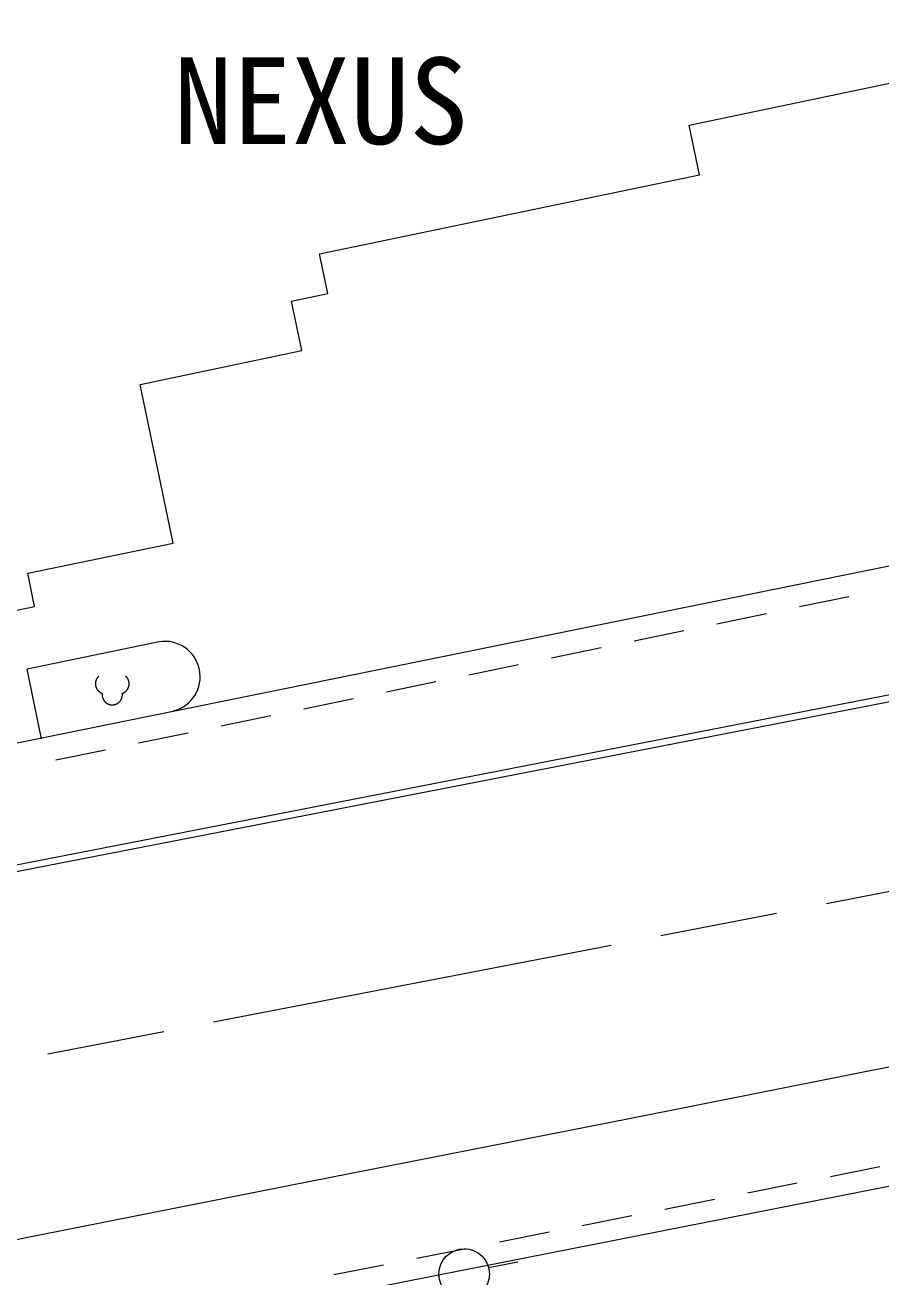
# Model space of a CAD drawing. Units: millimetres, scale not verified. Extents: x 40000 to 680000, y 20000 to 380000.
# Drawn here: x 281292 to 306666, y 262992 to 300080 of the extents above; entities that cross this region are included whole.
import ezdxf
from ezdxf.enums import TextEntityAlignment as Align

# ---------------------------------------------------------------- set-up
doc = ezdxf.new("R2010")
doc.units = ezdxf.units.MM
doc.header["$LTSCALE"] = 1000
doc.linetypes.add('CHAIN', pattern=[18.5, 12, -1.5, 3.5, -1.5])
doc.layers.add('M-BGD', color=7, linetype='Continuous', lineweight=13)
doc.layers.add('M-BMK', color=2, linetype='CHAIN', lineweight=13)
doc.styles.add('ＭＳ ゴシック', font='')
doc.styles.get('ＭＳ ゴシック').set_extended_font_data('MS Gothic')

msp = doc.modelspace()

# ---------------------------------------------------------------- linework, layer by layer
at = {"layer": 'M-BGD'}
for p, q in [((273542, 273746), (464420, 310905)), ((273580, 273549), (464458, 310709)), ((300977, 297115), (314538, 299941)), ((301283, 295646), (300977, 297115)), ((290025, 293301), (301283, 295646)), ((290270, 292126), (290025, 293301)), ((272417, 277068), (348966, 292581)), ((289193, 291902), (290270, 292126)), ((289499, 290433), (289193, 291902)), ((284702, 289434), (289499, 290433)), ((285681, 284735), (284702, 289434)), ((281373, 283837), (285681, 284735)), ((281577, 282858), (281373, 283837)), ((304247, 282849), (305716, 283152)), ((271298, 280716), (281577, 282858)), ((301798, 282345), (303268, 282647)), ((299350, 281840), (300819, 282143)), ((285269, 281809), (281353, 280994)), ((296901, 281335), (298370, 281638)), ((294453, 280831), (295922, 281133)), ((281781, 278938), (281353, 280994)), ((292004, 280326), (293473, 280629)), ((289556, 279821), (291025, 280124)), ((287107, 279317), (288576, 279620)), ((284659, 278812), (286128, 279115)), ((282210, 278307), (283679, 278610)), ((299200, 267681), (308632, 269565)), ((293497, 263043), (319539, 268178)), ((289148, 265715), (299200, 267681)), ((306637, 266253), (305165, 265962)), ((279025, 263702), (289148, 265715)), ((304184, 265768), (302713, 265477)), ((301732, 265283), (300260, 264992)), ((299279, 264798), (297808, 264508)), ((296827, 264314), (295355, 264023)), ((294374, 263829), (292903, 263538)), ((291922, 263344), (290450, 263053)), ((295035, 263272), (295904, 263435)), ((281407, 260666), (293497, 263043))]:
    msp.add_line(p, q, dxfattribs=at)
for points in [[(283480, 280789), (283476, 280786), (283472, 280782), (283468, 280779), (283464, 280775), (283460, 280771), (283457, 280767), (283453, 280763), (283450, 280759), (283446, 280755), (283443, 280751), (283440, 280747), (283437, 280742), (283434, 280738), (283430, 280734), (283428, 280729), (283425, 280725), (283422, 280720), (283419, 280716), (283416, 280711), (283414, 280707), (283411, 280702), (283409, 280697), (283407, 280692), (283404, 280688), (283402, 280683), (283400, 280678), (283398, 280673), (283396, 280668), (283395, 280663), (283393, 280658), (283391, 280653), (283390, 280648), (283388, 280643), (283387, 280637), (283386, 280632), (283385, 280627), (283384, 280622), (283383, 280617), (283382, 280611), (283381, 280606), (283380, 280601), (283380, 280596), (283379, 280590), (283379, 280585), (283378, 280580), (283378, 280574), (283378, 280569), (283378, 280564), (283378, 280558), (283378, 280553), (283379, 280548), (283379, 280543), (283379, 280537), (283380, 280532), (283380, 280527), (283381, 280521), (283382, 280516), (283383, 280511), (283384, 280506), (283385, 280501), (283386, 280495), (283387, 280490), (283389, 280485), (283390, 280480), (283392, 280475), (283393, 280470), (283395, 280465), (283397, 280460), (283399, 280455), (283401, 280450), (283403, 280445), (283405, 280440), (283407, 280435), (283410, 280431), (283412, 280426), (283414, 280421), (283417, 280416), (283420, 280412), (283422, 280407), (283425, 280403), (283428, 280398), (283431, 280394), (283434, 280390), (283437, 280385), (283441, 280381), (283444, 280377), (283447, 280373), (283451, 280369), (283454, 280365), (283458, 280361), (283461, 280357), (283465, 280353), (283469, 280349), (283473, 280346), (283477, 280342), (283481, 280339), (283485, 280335), (283489, 280332), (283493, 280328), (283497, 280325), (283501, 280322), (283506, 280319), (283510, 280316), (283514, 280313), (283519, 280310), (283523, 280307), (283528, 280305), (283533, 280302), (283537, 280299), (283542, 280297), (283547, 280295), (283552, 280292), (283556, 280290), (283561, 280288), (283566, 280286), (283571, 280284), (283576, 280282), (283581, 280280)], [(284175, 280280), (284180, 280282), (284185, 280284), (284190, 280286), (284195, 280288), (284200, 280290), (284205, 280292), (284209, 280295), (284214, 280297), (284219, 280299), (284224, 280302), (284228, 280305), (284233, 280307), (284237, 280310), (284242, 280313), (284246, 280316), (284251, 280319), (284255, 280322), (284259, 280325), (284263, 280328), (284268, 280332), (284272, 280335), (284276, 280339), (284280, 280342), (284284, 280346), (284287, 280349), (284291, 280353), (284295, 280357), (284299, 280361), (284302, 280365), (284306, 280369), (284309, 280373), (284312, 280377), (284316, 280381), (284319, 280385), (284322, 280390), (284325, 280394), (284328, 280398), (284331, 280403), (284334, 280407), (284337, 280412), (284339, 280416), (284342, 280421), (284344, 280426), (284347, 280431), (284349, 280435), (284351, 280440), (284353, 280445), (284355, 280450), (284357, 280455), (284359, 280460), (284361, 280465), (284363, 280470), (284365, 280475), (284366, 280480), (284368, 280485), (284369, 280490), (284370, 280495), (284371, 280501), (284372, 280506), (284373, 280511), (284374, 280516), (284375, 280521), (284376, 280527), (284376, 280532), (284377, 280537), (284377, 280543), (284378, 280548), (284378, 280553), (284378, 280558), (284378, 280564), (284378, 280569), (284378, 280574), (284378, 280580), (284378, 280585), (284377, 280590), (284377, 280596), (284376, 280601), (284375, 280606), (284375, 280611), (284374, 280617), (284373, 280622), (284372, 280627), (284370, 280632), (284369, 280637), (284368, 280643), (284366, 280648), (284365, 280653), (284363, 280658), (284362, 280663), (284360, 280668), (284358, 280673), (284356, 280678), (284354, 280683), (284352, 280688), (284350, 280692), (284347, 280697), (284345, 280702), (284342, 280707), (284340, 280711), (284337, 280716), (284334, 280720), (284332, 280725), (284329, 280729), (284326, 280734), (284323, 280738), (284320, 280743), (284316, 280747), (284313, 280751), (284310, 280755), (284306, 280759), (284303, 280763), (284299, 280767), (284296, 280771), (284292, 280775), (284288, 280779), (284284, 280782), (284281, 280786), (284277, 280789)], [(283581, 280280), (283580, 280275), (283580, 280270), (283579, 280265), (283579, 280259), (283579, 280254), (283578, 280249), (283578, 280244), (283578, 280238), (283578, 280233), (283579, 280228), (283579, 280222), (283579, 280217), (283580, 280212), (283580, 280207), (283581, 280201), (283581, 280196), (283582, 280191), (283583, 280186), (283584, 280181), (283585, 280175), (283586, 280170), (283588, 280165), (283589, 280160), (283590, 280155), (283592, 280150), (283594, 280145), (283595, 280140), (283597, 280135), (283599, 280130), (283601, 280125), (283603, 280120), (283605, 280115), (283607, 280111), (283610, 280106), (283612, 280101), (283615, 280097), (283617, 280092), (283620, 280087), (283622, 280083), (283625, 280078), (283628, 280074), (283631, 280070), (283634, 280065), (283637, 280061), (283640, 280057), (283644, 280053), (283647, 280048), (283650, 280044), (283654, 280040), (283657, 280037), (283661, 280033), (283665, 280029), (283668, 280025), (283672, 280022), (283676, 280018), (283680, 280014), (283684, 280011), (283688, 280008), (283692, 280004), (283696, 280001), (283701, 279998), (283705, 279995), (283709, 279992), (283714, 279989), (283718, 279986), (283722, 279983), (283727, 279980), (283732, 279978), (283736, 279975), (283741, 279973), (283746, 279970), (283750, 279968), (283755, 279966), (283760, 279964), (283765, 279962), (283770, 279960), (283775, 279958), (283780, 279956), (283785, 279955), (283790, 279953), (283795, 279951), (283800, 279950), (283805, 279949), (283810, 279947), (283815, 279946), (283820, 279945), (283826, 279944), (283831, 279943), (283836, 279943), (283841, 279942), (283846, 279941), (283852, 279941), (283857, 279940), (283862, 279940), (283868, 279940), (283873, 279940), (283878, 279940), (283883, 279940), (283889, 279940), (283894, 279940), (283899, 279940), (283904, 279941), (283910, 279941), (283915, 279942), (283920, 279943), (283925, 279943), (283931, 279944), (283936, 279945), (283941, 279946), (283946, 279947), (283951, 279949), (283956, 279950), (283961, 279951), (283967, 279953), (283972, 279955), (283977, 279956), (283982, 279958), (283986, 279960), (283991, 279962), (283996, 279964), (284001, 279966), (284006, 279968), (284011, 279970), (284015, 279973), (284020, 279975), (284025, 279978), (284029, 279980), (284034, 279983), (284038, 279986), (284043, 279989), (284047, 279992), (284051, 279995), (284056, 279998), (284060, 280001), (284064, 280004), (284068, 280008), (284072, 280011), (284076, 280014), (284080, 280018), (284084, 280022), (284088, 280025), (284092, 280029), (284095, 280033), (284099, 280037), (284102, 280040), (284106, 280044), (284109, 280048), (284113, 280053), (284116, 280057), (284119, 280061), (284122, 280065), (284125, 280070), (284128, 280074), (284131, 280078), (284134, 280083), (284137, 280087), (284139, 280092), (284142, 280097), (284144, 280101), (284147, 280106), (284149, 280111), (284151, 280115), (284153, 280120), (284155, 280125), (284157, 280130), (284159, 280135), (284161, 280140), (284163, 280145), (284164, 280150), (284166, 280155), (284167, 280160), (284169, 280165), (284170, 280170), (284171, 280175), (284172, 280181), (284173, 280186), (284174, 280191), (284175, 280196), (284176, 280201), (284176, 280207), (284177, 280212), (284177, 280217), (284177, 280222), (284178, 280228), (284178, 280233), (284178, 280238), (284178, 280244), (284178, 280249), (284178, 280254), (284177, 280259), (284177, 280265), (284176, 280270), (284176, 280275), (284175, 280280)]]:
    msp.add_lwpolyline(points, dxfattribs=at)
msp.add_circle((294311, 263077), 750, dxfattribs=at)
msp.add_arc((285435, 280774), 1048, 284.4144, 99.1249, dxfattribs=at)
at = {"layer": 'M-BMK'}
msp.add_line((268717, 267044), (367107, 286035), dxfattribs=at)

# ---------------------------------------------------------------- texts
at = {"layer": 'M-BGD', "style": 'ＭＳ ゴシック'}
msp.add_text('NEXUS', height=2566, dxfattribs=at).set_placement((285699, 295783), align=Align.BOTTOM_LEFT)

doc.saveas('drawing.dxf')
